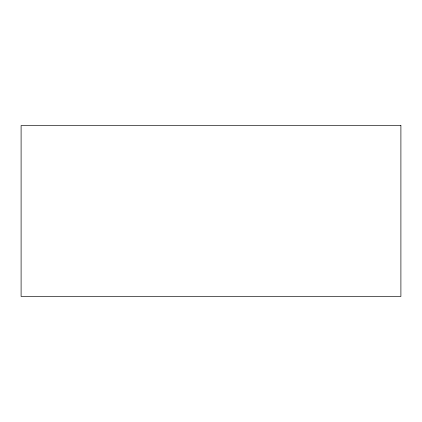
<?xml version="1.0" encoding="UTF-8"?>
<svg xmlns="http://www.w3.org/2000/svg" width="422" height="422" viewBox="0 0 422 422"><rect width="100%" height="100%" fill="white"/><g stroke="black" fill="none" stroke-linecap="round" stroke-linejoin="round"><path stroke-width="0.63" d="M400.9 125.545L21.1 125.545L21.1 296.455L400.9 296.455L400.9 125.545"/></g></svg>
